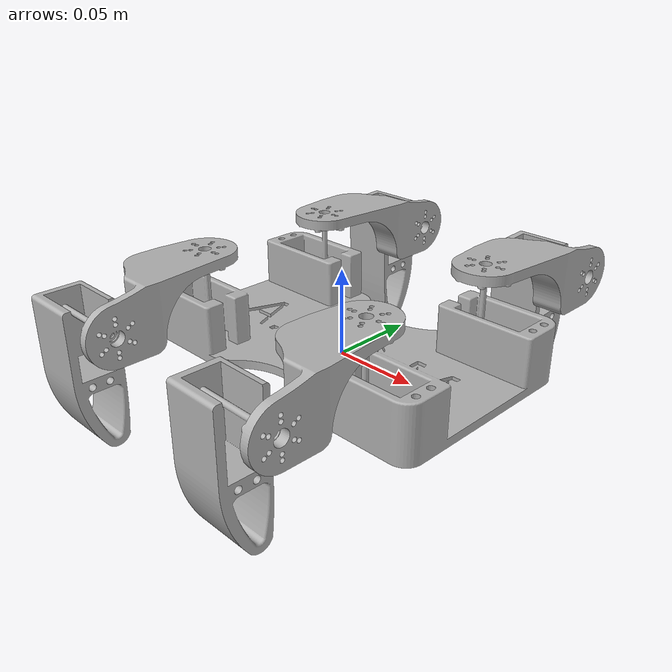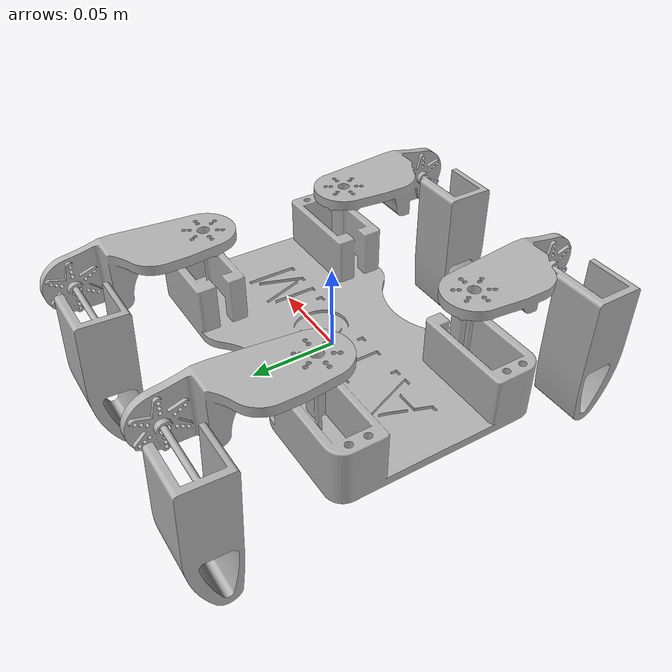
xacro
<?xml version="1.0" ?>
<robot name="quadrapod" xmlns:xacro="http://www.ros.org/wiki/xacro">

<xacro:include filename="$(find quadrapod_description)/urdf/materials.xacro" />
<xacro:include filename="$(find quadrapod_description)/urdf/quadrapod.ros2control" />
<xacro:include filename="$(find quadrapod_description)/urdf/quadrapod.gazebo" />
<link name="base_link">
  <inertial>
    <origin xyz="-5.0015504173558454e-05 -4.99967500864248e-06 0.00996105794740828" rpy="0 0 0"/>
    <mass value="1.5584416884210213"/>
    <inertia ixx="0.002627" iyy="0.007133" izz="0.009449" ixy="0.0" iyz="-0.0" ixz="-0.0"/>
  </inertial>
  <visual>
    <origin xyz="0 0 0" rpy="0 0 0"/>
    <geometry>
      <mesh filename="file://$(find quadrapod_description)/meshes/base_link.stl" scale="0.001 0.001 0.001"/>
    </geometry>
    <material name="silver"/>
  </visual>
  <collision>
    <origin xyz="0 0 0.02498" rpy="0 0 0"/>
    <geometry>
      <box size="0.2 0.12 0.04996"/>
    </geometry>
  </collision>
</link>

<link name="fr_arm_1">
  <inertial>
    <origin xyz="0.008254738157469396 -0.03564737564981417 -0.0032195239725941738" rpy="0 0 0"/>
    <mass value="0.21636377650059097"/>
    <inertia ixx="0.000149" iyy="4.9e-05" izz="0.000151" ixy="3.4e-05" iyz="-3.3e-05" ixz="1.2e-05"/>
  </inertial>
  <visual>
    <origin xyz="-0.06 0.045 -0.04996" rpy="0 0 0"/>
    <geometry>
      <mesh filename="file://$(find quadrapod_description)/meshes/fr_arm_1.stl" scale="0.001 0.001 0.001"/>
    </geometry>
    <material name="silver"/>
  </visual>
  <collision>
    <origin xyz="-0.06 0.045 -0.04996" rpy="0 0 0"/>
    <geometry>
      <mesh filename="file://$(find quadrapod_description)/meshes/fr_arm_1.stl" scale="0.001 0.001 0.001"/>
    </geometry>
  </collision>
</link>

<link name="rr_arm_1">
  <inertial>
    <origin xyz="0.008454024087751408 -0.03560064001391729 -0.003219523987479704" rpy="0 0 0"/>
    <mass value="0.21636377649549796"/>
    <inertia ixx="0.000149" iyy="5e-05" izz="0.000151" ixy="3.5e-05" iyz="-3.3e-05" ixz="1.3e-05"/>
  </inertial>
  <visual>
    <origin xyz="0.06 0.045 -0.04996" rpy="0 0 0"/>
    <geometry>
      <mesh filename="file://$(find quadrapod_description)/meshes/rr_arm_1.stl" scale="0.001 0.001 0.001"/>
    </geometry>
    <material name="silver"/>
  </visual>
  <collision>
    <origin xyz="0.06 0.045 -0.04996" rpy="0 0 0"/>
    <geometry>
      <mesh filename="file://$(find quadrapod_description)/meshes/rr_arm_1.stl" scale="0.001 0.001 0.001"/>
    </geometry>
  </collision>
</link>

<link name="rl_arm_1">
  <inertial>
    <origin xyz="0.00845402918702444 0.03560065443802035 -0.0032195303464475633" rpy="0 0 0"/>
    <mass value="0.2163639575889156"/>
    <inertia ixx="0.000149" iyy="5e-05" izz="0.000151" ixy="-3.5e-05" iyz="3.3e-05" ixz="1.3e-05"/>
  </inertial>
  <visual>
    <origin xyz="0.06 -0.045 -0.04996" rpy="0 0 0"/>
    <geometry>
      <mesh filename="file://$(find quadrapod_description)/meshes/rl_arm_1.stl" scale="0.001 0.001 0.001"/>
    </geometry>
    <material name="silver"/>
  </visual>
  <collision>
    <origin xyz="0.06 -0.045 -0.04996" rpy="0 0 0"/>
    <geometry>
      <mesh filename="file://$(find quadrapod_description)/meshes/rl_arm_1.stl" scale="0.001 0.001 0.001"/>
    </geometry>
  </collision>
</link>

<link name="fr_end_1">
  <inertial>
    <origin xyz="-0.034027337040431774 -0.0003228700326182721 -0.03160794144700148" rpy="0 0 0"/>
    <mass value="0.2645070789705211"/>
    <inertia ixx="0.00017" iyy="0.000169" izz="5.2e-05" ixy="0.0" iyz="6e-06" ixz="7e-06"/>
  </inertial>
  <visual>
    <origin xyz="-0.075268 0.115341 -0.036247" rpy="0 0 0"/>
    <geometry>
      <mesh filename="file://$(find quadrapod_description)/meshes/fr_end_1.stl" scale="0.001 0.001 0.001"/>
    </geometry>
    <material name="silver"/>
  </visual>
  <collision>
    <origin xyz="-0.075268 0.115341 -0.036247" rpy="0 0 0"/>
    <geometry>
      <mesh filename="file://$(find quadrapod_description)/meshes/fr_end_1.stl" scale="0.001 0.001 0.001"/>
    </geometry>
  </collision>
</link>

<link name="rr_end_1">
  <inertial>
    <origin xyz="-0.034024795207596506 -0.0003426070074352139 -0.031610202053977875" rpy="0 0 0"/>
    <mass value="0.26450707899322123"/>
    <inertia ixx="0.00017" iyy="0.000169" izz="5.2e-05" ixy="0.0" iyz="7e-06" ixz="7e-06"/>
  </inertial>
  <visual>
    <origin xyz="0.044339 0.115254 -0.036247" rpy="0 0 0"/>
    <geometry>
      <mesh filename="file://$(find quadrapod_description)/meshes/rr_end_1.stl" scale="0.001 0.001 0.001"/>
    </geometry>
    <material name="silver"/>
  </visual>
  <collision>
    <origin xyz="0.044339 0.115254 -0.036247" rpy="0 0 0"/>
    <geometry>
      <mesh filename="file://$(find quadrapod_description)/meshes/rr_end_1.stl" scale="0.001 0.001 0.001"/>
    </geometry>
  </collision>
</link>

<link name="fl_arm_1">
  <inertial>
    <origin xyz="0.008454029187023732 0.035600654432822676 -0.0032195303708393574" rpy="0 0 0"/>
    <mass value="0.2163639575889156"/>
    <inertia ixx="0.000149" iyy="5e-05" izz="0.000151" ixy="-3.5e-05" iyz="3.3e-05" ixz="1.3e-05"/>
  </inertial>
  <visual>
    <origin xyz="-0.06 -0.045 -0.04996" rpy="0 0 0"/>
    <geometry>
      <mesh filename="file://$(find quadrapod_description)/meshes/fl_arm_1.stl" scale="0.001 0.001 0.001"/>
    </geometry>
    <material name="silver"/>
  </visual>
  <collision>
    <origin xyz="-0.06 -0.045 -0.04996" rpy="0 0 0"/>
    <geometry>
      <mesh filename="file://$(find quadrapod_description)/meshes/fl_arm_1.stl" scale="0.001 0.001 0.001"/>
    </geometry>
  </collision>
</link>

<link name="rl_end_1">
  <inertial>
    <origin xyz="-0.03402437579391139 0.0017890563833676265 -0.03156185975962293" rpy="0 0 0"/>
    <mass value="0.2645066749304347"/>
    <inertia ixx="0.00017" iyy="0.00017" izz="5.1e-05" ixy="-0.0" iyz="-2e-06" ixz="7e-06"/>
  </inertial>
  <visual>
    <origin xyz="0.044339 -0.115254 -0.036247" rpy="0 0 0"/>
    <geometry>
      <mesh filename="file://$(find quadrapod_description)/meshes/rl_end_1.stl" scale="0.001 0.001 0.001"/>
    </geometry>
    <material name="silver"/>
  </visual>
  <collision>
    <origin xyz="0.044339 -0.115254 -0.036247" rpy="0 0 0"/>
    <geometry>
      <mesh filename="file://$(find quadrapod_description)/meshes/rl_end_1.stl" scale="0.001 0.001 0.001"/>
    </geometry>
  </collision>
</link>

<link name="fl_end_1">
  <inertial>
    <origin xyz="-0.03402437579391188 0.001789056372470177 -0.03156185978895383" rpy="0 0 0"/>
    <mass value="0.2645066749304345"/>
    <inertia ixx="0.00017" iyy="0.00017" izz="5.1e-05" ixy="-0.0" iyz="-2e-06" ixz="7e-06"/>
  </inertial>
  <visual>
    <origin xyz="-0.075661 -0.115254 -0.036247" rpy="0 0 0"/>
    <geometry>
      <mesh filename="file://$(find quadrapod_description)/meshes/fl_end_1.stl" scale="0.001 0.001 0.001"/>
    </geometry>
    <material name="silver"/>
  </visual>
  <collision>
    <origin xyz="-0.075661 -0.115254 -0.036247" rpy="0 0 0"/>
    <geometry>
      <mesh filename="file://$(find quadrapod_description)/meshes/fl_end_1.stl" scale="0.001 0.001 0.001"/>
    </geometry>
  </collision>
</link>

<joint name="Revolute 48" type="continuous">
  <origin xyz="0.06 -0.045 0.04996" rpy="0 0 0"/>
  <parent link="base_link"/>
  <child link="fr_arm_1"/>
  <axis xyz="0.0 0.0 1.0"/>
</joint>

<joint name="Revolute 49" type="continuous">
  <origin xyz="-0.06 -0.045 0.04996" rpy="0 0 0"/>
  <parent link="base_link"/>
  <child link="rr_arm_1"/>
  <axis xyz="-0.0 -0.0 1.0"/>
</joint>

<joint name="Revolute 51" type="continuous">
  <origin xyz="-0.06 0.045 0.04996" rpy="0 0 0"/>
  <parent link="base_link"/>
  <child link="rl_arm_1"/>
  <axis xyz="-0.0 -0.0 1.0"/>
</joint>

<joint name="Revolute 52" type="continuous">
  <origin xyz="0.015268 -0.070341 -0.013713" rpy="0 0 0"/>
  <parent link="fr_arm_1"/>
  <child link="fr_end_1"/>
  <axis xyz="-0.999986 0.005286 -0.0"/>
</joint>

<joint name="Revolute 53" type="continuous">
  <origin xyz="0.015661 -0.070254 -0.013713" rpy="0 0 0"/>
  <parent link="rr_arm_1"/>
  <child link="rr_end_1"/>
  <axis xyz="-1.0 -0.000308 -0.0"/>
</joint>

<joint name="Revolute 54" type="continuous">
  <origin xyz="0.06 0.045 0.04996" rpy="0 0 0"/>
  <parent link="base_link"/>
  <child link="fl_arm_1"/>
  <axis xyz="0.0 -0.0 1.0"/>
</joint>

<joint name="Revolute 55" type="continuous">
  <origin xyz="0.015661 0.070254 -0.013713" rpy="0 0 0"/>
  <parent link="rl_arm_1"/>
  <child link="rl_end_1"/>
  <axis xyz="-1.0 0.000308 0.0"/>
</joint>

<joint name="Revolute 56" type="continuous">
  <origin xyz="0.015661 0.070254 -0.013713" rpy="0 0 0"/>
  <parent link="fl_arm_1"/>
  <child link="fl_end_1"/>
  <axis xyz="-1.0 0.000308 0.0"/>
</joint>

</robot>

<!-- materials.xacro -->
<robot name="quadrapod" xmlns:xacro="http://www.ros.org/wiki/xacro" >

<material name="silver">
  <color rgba="0.700 0.700 0.700 1.000"/>
</material>

</robot>

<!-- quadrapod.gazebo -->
<robot name="quadrapod" xmlns:xacro="http://www.ros.org/wiki/xacro" >

<xacro:property name="body_color" value="Gazebo/Silver" />

<gazebo reference="base_link">
  <material>${body_color}</material>
  <mu1>0.2</mu1>
  <mu2>0.2</mu2>
  <self_collide>true</self_collide>
  <gravity>true</gravity>
</gazebo>

<gazebo reference="fr_arm_1">
  <material>${body_color}</material>
  <mu1>0.2</mu1>
  <mu2>0.2</mu2>
  <self_collide>true</self_collide>
</gazebo>

<gazebo reference="rr_arm_1">
  <material>${body_color}</material>
  <mu1>0.2</mu1>
  <mu2>0.2</mu2>
  <self_collide>true</self_collide>
</gazebo>

<gazebo reference="rl_arm_1">
  <material>${body_color}</material>
  <mu1>0.2</mu1>
  <mu2>0.2</mu2>
  <self_collide>true</self_collide>
</gazebo>

<gazebo reference="fr_end_1">
  <material>${body_color}</material>
  <mu1>0.2</mu1>
  <mu2>0.2</mu2>
  <self_collide>true</self_collide>
</gazebo>

<gazebo reference="rr_end_1">
  <material>${body_color}</material>
  <mu1>0.2</mu1>
  <mu2>0.2</mu2>
  <self_collide>true</self_collide>
</gazebo>

<gazebo reference="fl_arm_1">
  <material>${body_color}</material>
  <mu1>0.2</mu1>
  <mu2>0.2</mu2>
  <self_collide>true</self_collide>
</gazebo>

<gazebo reference="rl_end_1">
  <material>${body_color}</material>
  <mu1>0.2</mu1>
  <mu2>0.2</mu2>
  <self_collide>true</self_collide>
</gazebo>

<gazebo reference="fl_end_1">
  <material>${body_color}</material>
  <mu1>0.2</mu1>
  <mu2>0.2</mu2>
  <self_collide>true</self_collide>
</gazebo>

</robot>
